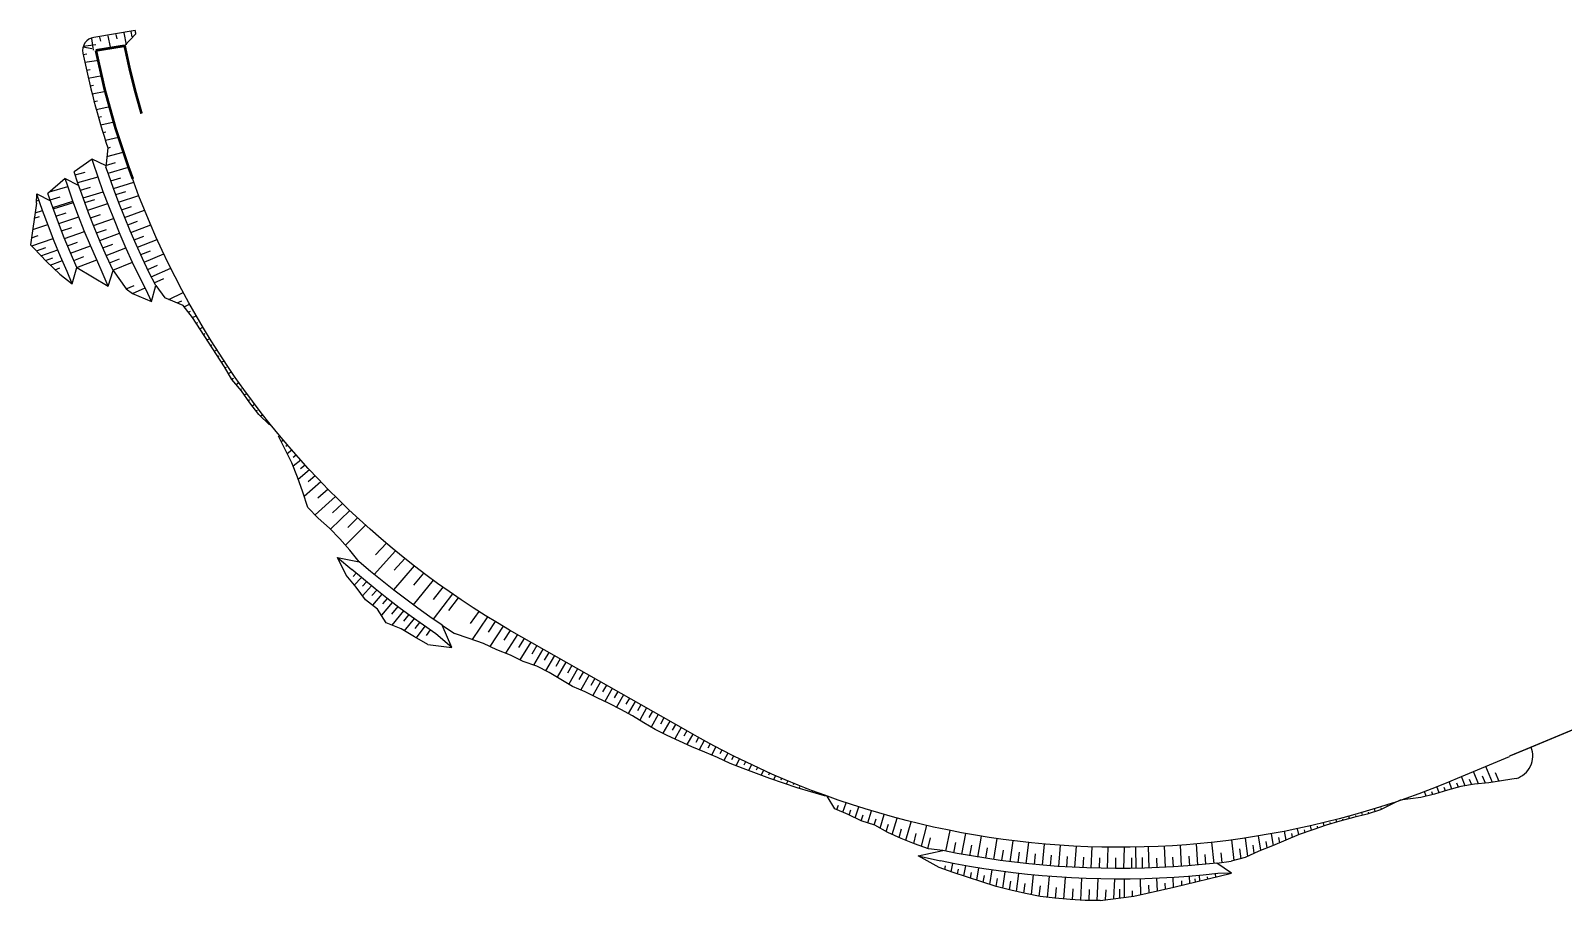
# Model space of a CAD drawing. Header units: metres. Extents: x 288738 to 324331, y 7399322 to 7465117.
# Drawn here: x 319504 to 320082, y 7426062 to 7426390 of the extents above; entities that cross this region are included whole.
import ezdxf

# ---------------------------------------------------------------- set-up
doc = ezdxf.new("R2010")
doc.units = ezdxf.units.M
doc.header["$LTSCALE"] = 10
for name, color, linetype in [('F-HZ-ATERRO-TALUDE', 110, 'Continuous'), ('F-HZ-MUROS', 210, 'Continuous'), ('F-HZ-PIANO-CORTE', 10, 'Continuous'), ('F-HZ-TALUDE', 2, 'Continuous'), ('U-HZ-CORREDOR', 1, 'Continuous')]:
    doc.layers.add(name, color=color, linetype=linetype)
doc.layers.add('U-HZ-MURO PROJETADO', color=130, linetype='Continuous', lineweight=0)

msp = doc.modelspace()

# ---------------------------------------------------------------- linework, layer by layer
at = {"layer": 'F-HZ-ATERRO-TALUDE', "linetype": 'Continuous', "lineweight": -3}
for p, q in [((319599.035, 7426235.592), (319598.237, 7426234.987)), ((319600.648, 7426233.682), (319600.019, 7426233.197)), ((319602.283, 7426231.791), (319600.517, 7426230.409)), ((319605.59, 7426228.04), (319602.691, 7426225.7)), ((319603.928, 7426229.909), (319602.783, 7426228.998)), ((319607.266, 7426226.186), (319605.474, 7426224.715)), ((319608.953, 7426224.341), (319604.657, 7426220.76)), ((319613.238, 7426219.796), (319606.945, 7426214.341)), ((319611.086, 7426222.059), (319608.458, 7426219.825)), ((319618.663, 7426214.282), (319611.033, 7426207.341)), ((319615.928, 7426217.016), (319612.093, 7426213.611)), ((319624.122, 7426208.979), (319616.778, 7426201.975)), ((319621.379, 7426211.617), (319617.63, 7426208.125)), ((319630.033, 7426203.525), (319622.46, 7426195.933)), ((319627.06, 7426206.233), (319623.36, 7426202.615)), ((319637.927, 7426196.636), (319633.831, 7426192.252)), ((319641.384, 7426193.755), (319633.315, 7426184.874)), ((319644.878, 7426190.92), (319640.906, 7426186.423)), ((319626.568, 7426185.316), (319625.389, 7426184.058)), ((319648.412, 7426188.134), (319640.595, 7426179.029)), ((319651.99, 7426185.405), (319648.145, 7426180.798)), ((319628.475, 7426183.698), (319625.818, 7426180.823)), ((319630.397, 7426182.1), (319628.897, 7426180.452)), ((319632.33, 7426180.515), (319628.957, 7426176.754)), ((319655.603, 7426182.723), (319648.045, 7426173.403)), ((319659.252, 7426180.09), (319655.539, 7426175.377)), ((319634.271, 7426178.94), (319632.464, 7426176.894)), ((319636.231, 7426177.387), (319632.656, 7426173.279)), ((319640.176, 7426174.316), (319636.074, 7426169.459)), ((319638.191, 7426175.836), (319636.416, 7426173.765)), ((319662.935, 7426177.505), (319655.642, 7426167.976)), ((319664.997, 7426176.092), (319661.388, 7426171.299)), ((319642.252, 7426172.727), (319639.916, 7426169.918)), ((319644.349, 7426171.166), (319639.935, 7426165.771)), ((319646.359, 7426169.68), (319644.37, 7426167.212)), ((319648.383, 7426168.213), (319644.697, 7426163.569)), ((319672.853, 7426170.922), (319669.584, 7426166.306)), ((319676.135, 7426168.851), (319670.257, 7426160.33)), ((319650.418, 7426166.76), (319648.664, 7426164.516)), ((319652.46, 7426165.318), (319649.118, 7426160.976)), ((319654.518, 7426163.899), (319652.919, 7426161.789)), ((319679.042, 7426167.065), (319676.378, 7426163.114)), ((319681.971, 7426165.314), (319676.958, 7426157.721)), ((319684.668, 7426163.722), (319682.271, 7426160.023)), ((319687.387, 7426162.168), (319682.902, 7426155.122)), ((319689.926, 7426160.72), (319687.801, 7426157.331)), ((319692.467, 7426159.276), (319688.37, 7426152.647)), ((319694.755, 7426157.976), (319692.808, 7426154.787)), ((319697.043, 7426156.676), (319693.416, 7426150.669)), ((319699.217, 7426155.442), (319697.487, 7426152.547)), ((319701.391, 7426154.207), (319698.004, 7426148.491)), ((319703.564, 7426152.972), (319701.896, 7426150.133)), ((319705.738, 7426151.737), (319702.417, 7426146.043)), ((319707.92, 7426150.498), (319706.26, 7426147.634)), ((319710.101, 7426149.258), (319706.761, 7426143.461)), ((319712.275, 7426148.023), (319710.623, 7426145.142)), ((319714.449, 7426146.788), (319711.307, 7426141.29)), ((319716.622, 7426145.554), (319715.117, 7426142.912)), ((319718.796, 7426144.319), (319715.843, 7426139.125)), ((319720.97, 7426143.084), (319719.525, 7426140.541)), ((319723.143, 7426141.849), (319720.342, 7426136.917)), ((319725.317, 7426140.614), (319723.957, 7426138.219)), ((319727.491, 7426139.379), (319724.832, 7426134.699)), ((319729.665, 7426138.144), (319728.361, 7426135.849)), ((319731.838, 7426136.909), (319729.254, 7426132.36)), ((319734.012, 7426135.675), (319732.723, 7426133.405)), ((319736.186, 7426134.44), (319733.567, 7426129.83)), ((319738.36, 7426133.205), (319737.031, 7426130.866)), ((319740.533, 7426131.97), (319737.842, 7426127.233)), ((319742.707, 7426130.735), (319741.36, 7426128.362)), ((319744.881, 7426129.5), (319742.266, 7426124.886)), ((319747.054, 7426128.265), (319745.791, 7426126.03)), ((319749.228, 7426127.03), (319746.813, 7426122.742)), ((319751.402, 7426125.796), (319750.25, 7426123.741)), ((319753.577, 7426124.562), (319751.38, 7426120.623)), ((319755.754, 7426123.333), (319754.715, 7426121.457)), ((319757.942, 7426122.125), (319756.031, 7426118.649)), ((319760.133, 7426120.922), (319759.257, 7426119.314)), ((319762.341, 7426119.749), (319760.684, 7426116.681)), ((319764.55, 7426118.577), (319763.768, 7426117.116)), ((319766.776, 7426117.44), (319765.271, 7426114.593)), ((319769.002, 7426116.302), (319768.279, 7426114.917)), ((319771.246, 7426115.199), (319769.906, 7426112.6)), ((319773.49, 7426114.098), (319772.875, 7426112.887)), ((319775.749, 7426113.027), (319774.627, 7426110.785)), ((319778.011, 7426111.962), (319777.503, 7426110.931)), ((319780.285, 7426110.925), (319779.371, 7426109.035)), ((319782.564, 7426109.897), (319782.156, 7426109.038)), ((319784.853, 7426108.892), (319784.124, 7426107.325)), ((319787.149, 7426107.902), (319786.823, 7426107.187)), ((319789.452, 7426106.929), (319788.879, 7426105.646)), ((319791.763, 7426105.977), (319791.518, 7426105.416)), ((319794.08, 7426105.036), (319793.675, 7426104.092)), ((319796.407, 7426104.123), (319796.254, 7426103.758)), ((319798.736, 7426103.215), (319798.521, 7426102.69)), ((319801.078, 7426102.34), (319801.002, 7426102.151))]:
    msp.add_line(p, q, dxfattribs=at)
at = {"layer": 'F-HZ-MUROS', "const_width": 0.5}
msp.add_lwpolyline([(320061.881, 7426116.278, 0.0010387), (320067.602, 7426118.629, 0.0005634), (320071.317, 7426120.17, 0.0002817), (320078.711, 7426123.252), (320087.21, 7426126.8), (320117.91, 7426139.614, -0.0002614), (320125.281, 7426142.686, -0.0005229), (320128.949, 7426144.208, -0.0010457), (320135.061, 7426146.722, -0.001307), (320139.937, 7426148.701, -0.0018291), (320145.789, 7426151.033, -0.0020897), (320150.902, 7426153.024, -0.002609), (320156.644, 7426155.199, -0.0028673), (320161.866, 7426157.111, -0.0033794), (320167.555, 7426159.114, -0.0036324), (320172.849, 7426160.895, -0.0902469), (320302.547, 7426178.911, -0.0902469)], format="xyb", dxfattribs=at)
at = {"layer": 'F-HZ-PIANO-CORTE'}
for p, q in [((319523.52, 7426384.315), (319528.227, 7426384.976)), ((319523.461, 7426381.231), (319524.831, 7426381.437)), ((319524.079, 7426378.246), (319529.389, 7426379.09)), ((319524.726, 7426375.266), (319526.054, 7426375.489)), ((319525.403, 7426372.293), (319530.658, 7426373.226)), ((319526.109, 7426369.327), (319527.391, 7426369.566)), ((319526.843, 7426366.368), (319532.035, 7426367.387)), ((319527.607, 7426363.416), (319528.839, 7426363.669)), ((319528.4, 7426360.472), (319533.519, 7426361.573)), ((319529.221, 7426357.536), (319530.395, 7426357.8)), ((319530.071, 7426354.609), (319535.11, 7426355.788)), ((319530.95, 7426351.69), (319532.059, 7426351.96)), ((319531.858, 7426348.78), (319536.806, 7426350.034)), ((319532.455, 7426342.633), (319538.609, 7426344.311)), ((319532.771, 7426345.874), (319533.829, 7426346.152)), ((319520.415, 7426335.711), (319524.264, 7426336.802)), ((319531.857, 7426339.29), (319535.706, 7426340.377)), ((319532.837, 7426336.378), (319540.516, 7426338.622)), ((319510.77, 7426329.324), (319517.662, 7426331.35)), ((319521.39, 7426332.799), (319529.067, 7426335.049)), ((319522.411, 7426329.904), (319526.24, 7426331.062)), ((319533.86, 7426333.481), (319537.689, 7426334.638)), ((319534.89, 7426330.586), (319542.527, 7426332.97)), ((319505.843, 7426325.959), (319506.759, 7426326.233)), ((319510.984, 7426326.264), (319514.812, 7426327.424)), ((319511.981, 7426323.434), (319519.617, 7426325.818)), ((319512.154, 7426322.968), (319519.787, 7426325.362)), ((319523.436, 7426327.01), (319531.072, 7426329.394)), ((319524.088, 7426325.264), (319527.899, 7426326.476)), ((319525.162, 7426322.388), (319532.764, 7426324.879)), ((319535.75, 7426328.295), (319539.56, 7426329.515)), ((319536.83, 7426325.418), (319544.426, 7426327.927)), ((319537.955, 7426322.559), (319541.742, 7426323.848)), ((319505.016, 7426319.359), (319506.93, 7426319.967)), ((319505.289, 7426321.345), (319508.162, 7426322.242)), ((319513.199, 7426320.156), (319517.006, 7426321.385)), ((319514.25, 7426317.346), (319521.843, 7426319.867)), ((319526.269, 7426319.525), (319530.059, 7426320.804)), ((319527.392, 7426316.667), (319534.949, 7426319.292)), ((319539.088, 7426319.703), (319546.638, 7426322.349)), ((319540.266, 7426316.865), (319544.028, 7426318.222)), ((319503.996, 7426311.943), (319506.496, 7426312.787)), ((319504.439, 7426315.168), (319510.097, 7426317.029)), ((319515.344, 7426314.552), (319519.129, 7426315.844)), ((319516.441, 7426311.76), (319523.99, 7426314.407)), ((319528.552, 7426313.825), (319532.319, 7426315.17)), ((319529.724, 7426310.987), (319537.234, 7426313.744)), ((319541.454, 7426314.031), (319548.954, 7426316.815)), ((319542.68, 7426311.214), (319546.418, 7426312.64)), ((319504.067, 7426308.882), (319512.172, 7426311.689)), ((319505.802, 7426307.046), (319509.407, 7426308.32)), ((319507.539, 7426305.213), (319513.874, 7426307.495)), ((319517.582, 7426308.986), (319521.345, 7426310.34)), ((319518.725, 7426306.212), (319526.229, 7426308.983)), ((319530.936, 7426308.166), (319534.679, 7426309.578)), ((319532.157, 7426305.349), (319539.617, 7426308.238)), ((319543.924, 7426308.404), (319551.372, 7426311.324)), ((319545.198, 7426305.608), (319548.909, 7426307.102)), ((319509.258, 7426303.398), (319511.995, 7426304.403)), ((319511.048, 7426301.653), (319515.605, 7426303.359)), ((319512.858, 7426299.929), (319514.672, 7426300.621)), ((319519.913, 7426303.458), (319523.654, 7426304.874)), ((319521.102, 7426300.703), (319528.559, 7426303.599)), ((319533.421, 7426302.551), (319537.138, 7426304.028)), ((319534.689, 7426299.755), (319542.098, 7426302.774)), ((319546.497, 7426302.823), (319553.89, 7426305.878)), ((319547.819, 7426300.049), (319551.502, 7426301.61)), ((319549.172, 7426297.29), (319556.508, 7426300.48)), ((319550.313, 7426294.997), (319553.969, 7426296.62)), ((319539.659, 7426292.666), (319542.679, 7426293.984)), ((319542.094, 7426290.963), (319546.812, 7426293.063)), ((319555.762, 7426288.68), (319561.254, 7426291.277)), ((319558.912, 7426287.375), (319560.679, 7426288.227)), ((319561.647, 7426285.904), (319563.649, 7426286.888)), ((319563.195, 7426283.867), (319564.037, 7426284.289)), ((319564.736, 7426281.833), (319566.11, 7426282.535)), ((319566.103, 7426279.717), (319566.74, 7426280.048)), ((319567.469, 7426277.602), (319568.644, 7426278.225)), ((319568.847, 7426275.497), (319569.394, 7426275.792)), ((319570.228, 7426273.396), (319571.244, 7426273.954)), ((319571.61, 7426271.298), (319572.09, 7426271.566)), ((319572.994, 7426269.202), (319573.908, 7426269.723)), ((319574.358, 7426267.097), (319574.81, 7426267.359)), ((319575.693, 7426264.976), (319576.637, 7426265.534)), ((319577.019, 7426262.849), (319577.518, 7426263.15)), ((319578.302, 7426260.697), (319579.429, 7426261.386)), ((319579.586, 7426258.542), (319580.213, 7426258.932)), ((319581.204, 7426256.598), (319582.284, 7426257.282)), ((319582.835, 7426254.666), (319583.282, 7426254.954)), ((319584.323, 7426252.647), (319585.201, 7426253.221)), ((319585.765, 7426250.596), (319586.223, 7426250.901)), ((319587.251, 7426248.577), (319588.179, 7426249.205)), ((319588.774, 7426246.583), (319589.234, 7426246.899)), ((319590.395, 7426244.659), (319591.219, 7426245.235)), ((319592.202, 7426242.871), (319592.484, 7426243.071)), ((320050.261, 7426105.808), (320048.356, 7426110.473)), ((320055.475, 7426106.339), (320052.971, 7426112.399)), ((320058.056, 7426106.667), (320056.667, 7426110.014)), ((320035.384, 7426102.415), (320034.491, 7426104.751)), ((320037.787, 7426103.165), (320037.3, 7426104.422)), ((320040.217, 7426103.848), (320039.126, 7426106.627)), ((320042.66, 7426104.5), (320042.047, 7426106.043)), ((320045.155, 7426105.027), (320043.742, 7426108.547)), ((320047.683, 7426105.476), (320046.866, 7426107.493)), ((320052.877, 7426106.05), (320051.77, 7426108.743)), ((319810.275, 7426095.059), (319811.561, 7426098.632)), ((320030.513, 7426101.098), (320029.829, 7426102.944)), ((320032.969, 7426101.701), (320032.567, 7426102.767)), ((319807.959, 7426096.088), (319808.576, 7426097.759)), ((319812.592, 7426094.021), (319813.262, 7426095.931)), ((319814.895, 7426092.934), (319816.315, 7426097.083)), ((319817.206, 7426091.851), (319817.952, 7426094.088)), ((319819.629, 7426091.099), (319821.092, 7426095.607)), ((319822.052, 7426090.348), (319822.769, 7426092.618)), ((319824.319, 7426089.087), (319825.891, 7426094.204)), ((319828.905, 7426086.647), (319830.711, 7426092.875)), ((319996.736, 7426091.392), (319996.498, 7426092.321)), ((319999.152, 7426092.064), (319999.033, 7426092.513)), ((320001.579, 7426092.697), (320001.327, 7426093.619)), ((320004.005, 7426093.331), (320003.869, 7426093.812)), ((320006.432, 7426093.967), (320006.135, 7426094.99)), ((320008.85, 7426094.637), (320008.691, 7426095.168)), ((320011.243, 7426095.39), (320010.921, 7426096.436)), ((320013.617, 7426096.203), (320013.463, 7426096.691)), ((320015.895, 7426097.307), (320015.685, 7426097.954)), ((319826.571, 7426087.746), (319827.434, 7426090.636)), ((319831.491, 7426085.543), (319832.421, 7426088.86)), ((319834.093, 7426084.477), (319836.002, 7426091.509)), ((319837.01, 7426083.304), (319837.985, 7426087.041)), ((319839.953, 7426082.207), (319841.929, 7426090.09)), ((319849.089, 7426080.365), (319850.81, 7426088.177)), ((319855.132, 7426079.212), (319856.704, 7426087.055)), ((319972.846, 7426082.56), (319972.087, 7426086.958)), ((319977.629, 7426084.561), (319977.001, 7426087.877)), ((319979.998, 7426085.607), (319979.724, 7426086.991)), ((319982.359, 7426086.649), (319981.901, 7426088.874)), ((319984.756, 7426087.48), (319984.549, 7426088.445)), ((319987.152, 7426088.294), (319986.784, 7426089.949)), ((319989.544, 7426089.108), (319989.381, 7426089.814)), ((319991.932, 7426089.921), (319991.65, 7426091.098)), ((319994.331, 7426090.671), (319994.203, 7426091.187)), ((319842.375, 7426081.313), (319843.37, 7426085.422)), ((319852.108, 7426079.774), (319852.931, 7426083.688)), ((319858.16, 7426078.671), (319858.909, 7426082.6)), ((319861.195, 7426078.169), (319862.617, 7426086.042)), ((319864.231, 7426077.679), (319864.905, 7426081.622)), ((319867.275, 7426077.238), (319868.548, 7426085.136)), ((319870.321, 7426076.808), (319870.92, 7426080.763)), ((319873.372, 7426076.417), (319874.495, 7426084.338)), ((319879.483, 7426075.708), (319880.455, 7426083.649)), ((319885.607, 7426075.111), (319886.426, 7426083.069)), ((319891.74, 7426074.631), (319892.408, 7426082.603)), ((319897.882, 7426074.269), (319898.398, 7426082.252)), ((319904.029, 7426074.018), (319904.392, 7426082.01)), ((319910.18, 7426073.88), (319910.391, 7426081.877)), ((319916.331, 7426073.793), (319916.542, 7426081.79)), ((319920.994, 7426073.91), (319920.9, 7426081.91)), ((319925.861, 7426074.037), (319925.693, 7426082.036)), ((319932, 7426074.302), (319931.68, 7426082.296)), ((319938.134, 7426074.679), (319937.661, 7426082.665)), ((319944.267, 7426075.168), (319943.795, 7426083.157)), ((319950.376, 7426075.768), (319949.599, 7426083.73)), ((319958.002, 7426076.866), (319957.047, 7426084.623)), ((319960.611, 7426077.545), (319960.123, 7426081.26)), ((319963.184, 7426078.451), (319962.218, 7426085.346)), ((319965.595, 7426079.614), (319965.142, 7426082.669)), ((319968.005, 7426080.7), (319967.158, 7426086.114)), ((319970.431, 7426081.624), (319970.027, 7426084.078)), ((319975.242, 7426083.561), (319974.893, 7426085.489)), ((319851.131, 7426072.601), (319851.791, 7426075.761)), ((319876.426, 7426076.049), (319876.95, 7426080.015)), ((319882.544, 7426075.401), (319882.992, 7426079.376)), ((319888.673, 7426074.865), (319889.045, 7426078.848)), ((319894.811, 7426074.441), (319895.107, 7426078.43)), ((319900.955, 7426074.129), (319901.175, 7426078.123)), ((319907.104, 7426073.929), (319907.247, 7426077.927)), ((319913.256, 7426073.842), (319913.323, 7426077.842)), ((319919.408, 7426073.878), (319919.399, 7426077.878)), ((319923.376, 7426073.959), (319923.33, 7426077.958)), ((319928.931, 7426074.15), (319928.821, 7426077.782)), ((319935.068, 7426074.465), (319934.888, 7426078.104)), ((319941.198, 7426074.904), (319940.949, 7426078.538)), ((319947.319, 7426075.454), (319946.999, 7426079.093)), ((319953.421, 7426076.128), (319953.108, 7426079.692)), ((319848.726, 7426073.421), (319849.032, 7426074.831)), ((319853.547, 7426071.809), (319853.898, 7426073.558)), ((319855.97, 7426071.03), (319856.71, 7426074.867)), ((319858.397, 7426070.241), (319858.785, 7426072.343)), ((319860.827, 7426069.441), (319861.642, 7426074.046)), ((319863.263, 7426068.643), (319863.687, 7426071.149)), ((319865.707, 7426067.854), (319866.586, 7426073.297)), ((319868.158, 7426067.066), (319868.609, 7426070.002)), ((319870.637, 7426066.424), (319871.539, 7426072.62)), ((319875.777, 7426065.177), (319876.661, 7426071.999)), ((319881.415, 7426063.965), (319882.25, 7426071.412)), ((319887.468, 7426062.943), (319888.213, 7426070.89)), ((319893.728, 7426062.299), (319894.338, 7426070.463)), ((319900.067, 7426061.896), (319900.526, 7426070.145)), ((319906.324, 7426061.811), (319906.624, 7426069.942)), ((319912.609, 7426062.48), (319912.882, 7426069.858)), ((319916.58, 7426062.987), (319916.624, 7426069.856)), ((319922.722, 7426064.007), (319922.652, 7426069.944)), ((319922.723, 7426064.007), (319922.662, 7426069.567)), ((319928.986, 7426065.382), (319928.844, 7426070.145)), ((319935.112, 7426066.726), (319934.931, 7426070.453)), ((319938.257, 7426067.485), (319938.191, 7426069.177)), ((319941.303, 7426068.221), (319941.174, 7426070.887)), ((319943.33, 7426068.711), (319943.243, 7426069.943)), ((319945.056, 7426069.128), (319944.891, 7426071.207)), ((319948.037, 7426069.849), (319947.966, 7426070.659)), ((319951.005, 7426070.566), (319950.885, 7426071.799)), ((319873.199, 7426065.76), (319873.648, 7426069.026)), ((319878.592, 7426064.559), (319879.023, 7426068.123)), ((319884.428, 7426063.34), (319884.829, 7426067.234)), ((319890.593, 7426062.571), (319890.934, 7426066.612)), ((319896.895, 7426062.056), (319897.163, 7426066.171)), ((319903.194, 7426061.813), (319903.385, 7426065.922)), ((319909.468, 7426062.079), (319909.642, 7426065.838)), ((319914.778, 7426062.757), (319914.828, 7426066.007)), ((319919.602, 7426063.373), (319919.599, 7426065.439)), ((319925.86, 7426064.696), (319925.803, 7426067.51)), ((319932.054, 7426066.055), (319931.969, 7426068.24))]:
    msp.add_line(p, q, dxfattribs=at)
at = {"layer": 'F-HZ-TALUDE'}
msp.add_line((319516.66, 7426334.344), (319521.567, 7426331.866), dxfattribs=at)
msp.add_lwpolyline([(319543.342, 7426388.991, -0.001055), (319543.118, 7426390.192), (319527.463, 7426387.662, 0.4251714), (319523.358, 7426381.745, 0.0298423), (319532.777, 7426345.931, 0.0340241)], format="xyb", dxfattribs=at)
for points in [[(319539.128, 7426384.482), (319543.342, 7426388.991)], [(319526.851, 7426341.725), (319520.024, 7426336.879)], [(319531.857, 7426339.29), (319526.851, 7426341.725)], [(319532.777, 7426345.931), (319532.069, 7426338.661)], [(319516.66, 7426334.344), (319510.106, 7426328.757)], [(319505.805, 7426325.091), (319503.637, 7426309.338)], [(319505.805, 7426325.091), (319505.955, 7426328.541), (319511.106, 7426325.917)], [(319519.354, 7426294.637), (319521.102, 7426300.703), (319532.931, 7426293.75), (319531.026, 7426298.154)], [(319514.668, 7426298.205), (319519.354, 7426294.637), (319517.373, 7426299.255)], [(319532.931, 7426293.75), (319534.73, 7426299.665), (319539.659, 7426292.666), (319542.094, 7426290.963), (319549.291, 7426287.986), (319547.184, 7426292.316)], [(319549.291, 7426287.986), (319550.834, 7426293.951), (319554.29, 7426289.29)], [(319619.464, 7426191.246), (319627.644, 7426189.64), (319624.108, 7426194.096)], [(319622.797, 7426184.538), (319619.464, 7426191.246), (319624.889, 7426186.74)], [(319653.517, 7426158.381), (319662.648, 7426157.275), (319656.577, 7426162.481)], [(319662.648, 7426157.275), (319658.97, 7426165.687), (319663.672, 7426162.609)], [(319807.259, 7426096.4), (319804.375, 7426101.126), (319803.33, 7426101.234)], [(320028.457, 7426100.592), (320020.7, 7426099.639), (320018.06, 7426098.355)], [(319838.683, 7426078.561), (319848.017, 7426080.575), (319842.541, 7426081.252)], [(319846.579, 7426074.153), (319838.683, 7426078.561), (319847.143, 7426076.671)], [(319956.994, 7426072.014), (319951.387, 7426075.872), (319956.801, 7426076.554)], [(319907.364, 7426061.811), (319920.155, 7426063.443), (319935.204, 7426066.747), (319956.994, 7426072.014), (319951.794, 7426071.892)]]:
    msp.add_lwpolyline(points, dxfattribs=at)
at = {"layer": 'F-HZ-TALUDE', "linetype": 'Continuous', "lineweight": -3}
for points in [[(320017.948, 7426098.692), (320012.901, 7426097.046), (320007.821, 7426095.48), (320002.716, 7426093.998), (319997.588, 7426092.599), (319992.436, 7426091.285), (319987.264, 7426090.054), (319982.071, 7426088.909), (319976.861, 7426087.848), (319971.632, 7426086.873), (319966.388, 7426085.983), (319961.13, 7426085.179), (319955.858, 7426084.462), (319950.574, 7426083.83), (319945.28, 7426083.285), (319939.977, 7426082.827), (319934.666, 7426082.455), (319929.349, 7426082.171), (319924.027, 7426081.974), (319918.701, 7426081.864), (319913.373, 7426081.841), (319908.044, 7426081.906), (319902.715, 7426082.058), (319897.389, 7426082.297), (319892.066, 7426082.624), (319886.747, 7426083.038), (319881.435, 7426083.54), (319876.129, 7426084.129), (319870.833, 7426084.806), (319865.547, 7426085.569), (319860.273, 7426086.42), (319855.012, 7426087.357), (319849.765, 7426088.381), (319844.534, 7426089.492), (319839.32, 7426090.689), (319834.124, 7426091.972), (319828.949, 7426093.341), (319823.795, 7426094.796), (319818.663, 7426096.336), (319813.556, 7426097.961), (319808.475, 7426099.671), (319803.42, 7426101.465), (319798.393, 7426103.343), (319793.396, 7426105.304), (319788.43, 7426107.349), (319783.501, 7426109.475), (319778.636, 7426111.668), (319773.839, 7426113.926), (319769.113, 7426116.245), (319764.459, 7426118.624), (319759.876, 7426121.058), (319755.366, 7426123.548), (319750.918, 7426126.071), (319689.047, 7426161.219), (319684.434, 7426163.856), (319679.825, 7426166.584), (319675.226, 7426169.409), (319670.664, 7426172.318), (319666.147, 7426175.304), (319661.676, 7426178.368), (319657.254, 7426181.509), (319652.881, 7426184.726), (319648.559, 7426188.018), (319644.288, 7426191.385), (319640.071, 7426194.826), (319635.909, 7426198.34), (319631.803, 7426201.927), (319627.754, 7426205.585), (319623.763, 7426209.313), (319619.833, 7426213.112), (319615.963, 7426216.98), (319612.156, 7426220.915), (319608.413, 7426224.918), (319604.734, 7426228.987), (319601.122, 7426233.121), (319597.576, 7426237.319), (319594.1, 7426241.58), (319590.692, 7426245.903), (319587.356, 7426250.287), (319584.092, 7426254.731), (319580.901, 7426259.233), (319577.784, 7426263.793), (319574.742, 7426268.41), (319571.777, 7426273.081), (319568.889, 7426277.807), (319566.08, 7426282.585), (319563.351, 7426287.414), (319560.702, 7426292.294), (319558.135, 7426297.222), (319555.65, 7426302.198), (319553.249, 7426307.219), (319550.932, 7426312.286), (319548.7, 7426317.395), (319546.555, 7426322.547), (319544.497, 7426327.739), (319542.527, 7426332.97), (319540.646, 7426338.238), (319538.854, 7426343.542), (319537.152, 7426348.881), (319535.542, 7426354.252), (319534.023, 7426359.655), (319532.596, 7426365.087), (319531.263, 7426370.548), (319530.023, 7426376.035), (319528.878, 7426381.547), (319528.643, 7426382.787)], [(319547.184, 7426292.316), (319544.617, 7426297.478), (319542.138, 7426302.687), (319539.746, 7426307.942), (319537.442, 7426313.242), (319535.228, 7426318.585), (319533.105, 7426323.969), (319531.072, 7426329.394), (319529.132, 7426334.857), (319527.284, 7426340.356), (319526.851, 7426341.725)], [(319534.73, 7426299.665), (319532.288, 7426305.047), (319529.937, 7426310.473), (319527.677, 7426315.944), (319525.509, 7426321.456), (319523.436, 7426327.01), (319521.456, 7426332.603), (319520.024, 7426336.879)], [(319550.834, 7426293.951), (319548.295, 7426299.051), (319545.841, 7426304.198), (319543.474, 7426309.39), (319541.195, 7426314.627), (319539.004, 7426319.906), (319536.902, 7426325.226), (319534.89, 7426330.586), (319532.97, 7426335.984), (319532.069, 7426338.661)], [(319531.026, 7426298.154), (319528.559, 7426303.599), (319526.184, 7426309.089), (319523.901, 7426314.623), (319521.712, 7426320.2), (319519.617, 7426325.818), (319517.618, 7426331.476), (319516.66, 7426334.344)], [(319517.373, 7426299.255), (319514.925, 7426304.935), (319512.574, 7426310.661), (319510.319, 7426316.431), (319508.162, 7426322.242), (319506.104, 7426328.094), (319505.955, 7426328.541)], [(319521.102, 7426300.703), (319518.678, 7426306.32), (319516.35, 7426311.982), (319514.117, 7426317.687), (319511.981, 7426323.434), (319510.106, 7426328.757)], [(319514.668, 7426298.205), (319509.646, 7426302.988), (319504.915, 7426307.982), (319503.637, 7426309.338)], [(319593.757, 7426241.333), (319589.779, 7426245.268), (319586.423, 7426249.661), (319583.243, 7426254.182), (319579.641, 7426258.449), (319576.805, 7426263.207), (319573.855, 7426267.898), (319570.793, 7426272.536), (319567.734, 7426277.192), (319564.704, 7426281.882), (319561.272, 7426286.397), (319554.29, 7426289.29)], [(319624.108, 7426194.096), (319620.342, 7426198.294), (319616.427, 7426202.338), (319612.229, 7426206.123), (319608.276, 7426210.151), (319606.421, 7426215.992), (319604.362, 7426221.558), (319602.188, 7426226.947), (319599.729, 7426232.043), (319597.199, 7426237.037)], [(319656.577, 7426162.481), (319651.891, 7426165.709), (319647.255, 7426169.018), (319642.672, 7426172.406), (319638.143, 7426175.873), (319633.668, 7426179.418), (319629.25, 7426183.041), (319624.889, 7426186.74)], [(319658.97, 7426165.687), (319654.337, 7426168.874), (319649.755, 7426172.14), (319645.224, 7426175.486), (319640.747, 7426178.909), (319636.323, 7426182.41), (319631.955, 7426185.987), (319627.644, 7426189.64)], [(319653.517, 7426158.381), (319648.51, 7426161.335), (319643.47, 7426164.288), (319637.887, 7426166.63), (319634.606, 7426171.75), (319630.04, 7426175.33), (319626.474, 7426180.017), (319622.797, 7426184.538)], [(319803.33, 7426101.234), (319798.169, 7426102.797), (319792.962, 7426104.297), (319787.82, 7426105.996), (319782.725, 7426107.828), (319777.649, 7426109.655), (319772.627, 7426111.533), (319767.669, 7426113.478), (319762.894, 7426115.698), (319758.111, 7426117.825), (319753.258, 7426119.747), (319748.59, 7426121.923), (319743.95, 7426124.061), (319739.41, 7426126.285), (319735.126, 7426128.876), (319730.858, 7426131.487), (319726.465, 7426133.877), (319721.994, 7426136.128), (319717.468, 7426138.29), (319712.981, 7426140.595), (319708.242, 7426142.563), (319703.845, 7426145.228), (319699.339, 7426147.801), (319694.675, 7426150.211), (319689.599, 7426152.056), (319684.744, 7426154.391), (319679.613, 7426156.427), (319674.641, 7426158.852), (319669.172, 7426160.696), (319663.672, 7426162.609)], [(320017.948, 7426098.692), (320022.938, 7426100.41), (320027.871, 7426102.198), (320032.744, 7426104.054), (320037.558, 7426105.976), (320042.315, 7426107.951), (320061.938, 7426116.142)], [(320064.391, 7426107.801), (320054.091, 7426106.163), (320048.769, 7426105.669), (320043.593, 7426104.749), (320038.559, 7426103.406), (320033.577, 7426101.851), (320028.457, 7426100.592)], [(320018.06, 7426098.355), (320013.226, 7426096.013), (320008.138, 7426094.414), (320002.977, 7426093.062), (319997.817, 7426091.716), (319992.703, 7426090.184), (319987.622, 7426088.454), (319982.523, 7426086.721), (319977.492, 7426084.501), (319972.402, 7426082.375), (319967.245, 7426080.411), (319962.118, 7426077.937), (319956.801, 7426076.554)], [(319842.541, 7426081.252), (319837.364, 7426083.162), (319832.247, 7426085.22), (319827.183, 7426087.382), (319822.364, 7426090.251), (319817.171, 7426091.861), (319812.228, 7426094.192), (319807.259, 7426096.4)], [(319951.794, 7426071.892), (319946.297, 7426071.328), (319940.791, 7426070.855), (319935.277, 7426070.471), (319929.757, 7426070.178), (319924.231, 7426069.976), (319918.702, 7426069.864), (319913.17, 7426069.843), (319907.638, 7426069.912), (319902.106, 7426070.073), (319896.577, 7426070.325), (319891.051, 7426070.667), (319885.53, 7426071.1), (319880.015, 7426071.624), (319874.508, 7426072.239), (319869.011, 7426072.945), (319863.524, 7426073.741), (319858.049, 7426074.627), (319852.589, 7426075.604), (319847.143, 7426076.671)], [(319951.387, 7426075.872), (319945.958, 7426075.314), (319940.52, 7426074.845), (319935.074, 7426074.466), (319929.621, 7426074.176), (319924.163, 7426073.975), (319918.702, 7426073.864), (319913.238, 7426073.842), (319907.773, 7426073.91), (319902.309, 7426074.068), (319896.848, 7426074.315), (319891.389, 7426074.653), (319885.936, 7426075.08), (319880.488, 7426075.596), (319875.049, 7426076.203), (319869.618, 7426076.898), (319864.198, 7426077.684), (319858.791, 7426078.558), (319853.396, 7426079.522), (319848.017, 7426080.575)], [(319907.364, 7426061.811), (319901.687, 7426061.814), (319896.019, 7426062.1), (319890.365, 7426062.591), (319884.732, 7426063.276), (319879.159, 7426064.434), (319873.61, 7426065.653), (319868.109, 7426067.079), (319862.684, 7426068.83), (319857.291, 7426070.605), (319851.914, 7426072.334), (319846.579, 7426074.153)]]:
    msp.add_lwpolyline(points, dxfattribs=at)
at = {"layer": 'F-HZ-TALUDE'}
msp.add_arc((320061.881, 7426116.278), 8.841, 286.493223, 22.39233, dxfattribs=at)
at = {"layer": 'U-HZ-CORREDOR', "color": 1, "linetype": 'Continuous', "lineweight": -3}
for p, q in [((319529.687, 7426387.7, 1.535), (319529.947, 7426386.222, 0.534)), ((319532.817, 7426388.235, 1.484), (319533.608, 7426383.938, -1.43)), ((319535.8, 7426388.78, 1.435), (319536.13, 7426387.066, 0.272)), ((319538.782, 7426389.335, 1.386), (319539.685, 7426384.839, -1.671)), ((319541.395, 7426389.861, 1.343), (319541.815, 7426387.842, -0.031)), ((319523.458, 7426384.116, -1.767), (319526.714, 7426383.472, -5.133)), ((319526.554, 7426387.192, 1.586), (319527.276, 7426382.865, -1.339))]:
    msp.add_line(p, q, dxfattribs=at)
at = {"layer": 'U-HZ-MURO PROJETADO', "color": 252, "lineweight": 50, "const_width": 1}
msp.add_lwpolyline([(319545.502, 7426358.851, -0.0224318), (319539.128, 7426384.482), (319528.261, 7426382.726, 0.0371531), (319540.431, 7426339.051, 0.0041035), (319542.225, 7426334.202)], format="xyb", dxfattribs=at)

doc.saveas('drawing.dxf')
